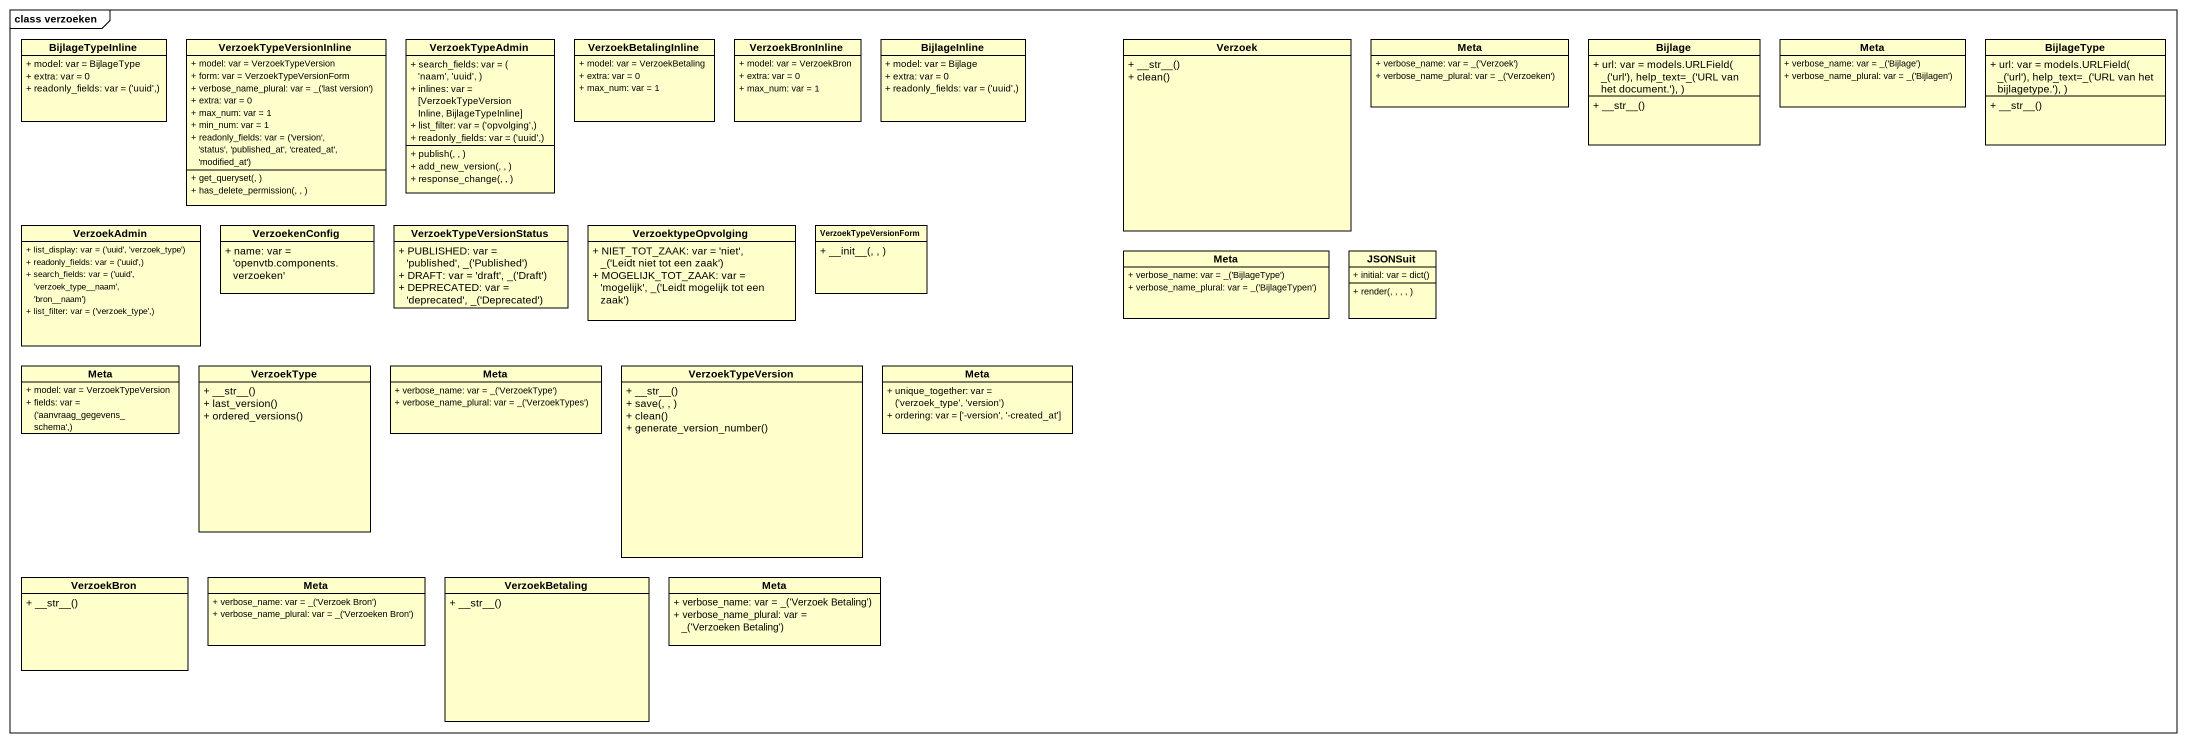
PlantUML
@startuml
mainframe class verzoeken
hide circle
hide empty members
skinparam classAttributeIconSize 0
class BijlageTypeInline {
  + model: var = BijlageType
  + extra: var = 0
  {field} + readonly_fields: var = ('uuid',)
}
class VerzoekTypeVersionInline {
  + model: var = VerzoekTypeVersion
  + form: var = VerzoekTypeVersionForm
  {field} + verbose_name_plural: var = _('last version')
  + extra: var = 0
  + max_num: var = 1
  + min_num: var = 1
  {field} + readonly_fields: var = ('version', 'status', 'published_at', 'created_at', 'modified_at')
  + get_queryset(, )
  + has_delete_permission(, , )
}
class VerzoekTypeAdmin {
  {field} + search_fields: var = ( 'naam', 'uuid', )
  + inlines: var = [VerzoekTypeVersionInline, BijlageTypeInline]
  {field} + list_filter: var = ('opvolging',)
  {field} + readonly_fields: var = ('uuid',)
  + publish(, , )
  + add_new_version(, , )
  + response_change(, , )
}
class VerzoekBetalingInline {
  + model: var = VerzoekBetaling
  + extra: var = 0
  + max_num: var = 1
}
class VerzoekBronInline {
  + model: var = VerzoekBron
  + extra: var = 0
  + max_num: var = 1
}
class BijlageInline {
  + model: var = Bijlage
  + extra: var = 0
  {field} + readonly_fields: var = ('uuid',)
}
class Verzoek {
  + ~__str~__()
  + clean()
}
class Meta {
  {field} + verbose_name: var = _('Verzoek')
  {field} + verbose_name_plural: var = _('Verzoeken')
}
class Bijlage {
  {field} + url: var = models.URLField( _('url'), help_text=_('URL van het document.'), )
  + ~__str~__()
}
class "Meta" as Meta_2 {
  {field} + verbose_name: var = _('Bijlage')
  {field} + verbose_name_plural: var = _('Bijlagen')
}
class BijlageType {
  {field} + url: var = models.URLField( _('url'), help_text=_('URL van het bijlagetype.'), )
  + ~__str~__()
}
class VerzoekAdmin {
  {field} + list_display: var = ('uuid', 'verzoek_type')
  {field} + readonly_fields: var = ('uuid',)
  {field} + search_fields: var = ('uuid', 'verzoek_type~__naam', 'bron~__naam')
  {field} + list_filter: var = ('verzoek_type',)
}
class VerzoekenConfig {
  + name: var = 'openvtb.components.verzoeken'
}
class VerzoekTypeVersionStatus {
  {field} + PUBLISHED: var = 'published', _('Published')
  {field} + DRAFT: var = 'draft', _('Draft')
  {field} + DEPRECATED: var = 'deprecated', _('Deprecated')
}
class VerzoektypeOpvolging {
  {field} + NIET_TOT_ZAAK: var = 'niet', _('Leidt niet tot een zaak')
  {field} + MOGELIJK_TOT_ZAAK: var = 'mogelijk', _('Leidt mogelijk tot een zaak')
}
class VerzoekTypeVersionForm {
  + ~__init~__(, , )
}
class "Meta" as Meta_3 {
  {field} + verbose_name: var = _('BijlageType')
  {field} + verbose_name_plural: var = _('BijlageTypen')
}
class JSONSuit {
  {field} + initial: var = dict()
  + render(, , , , )
}
class "Meta" as Meta_4 {
  + model: var = VerzoekTypeVersion
  {field} + fields: var = ('aanvraag_gegevens_schema',)
}
class VerzoekType {
  + ~__str~__()
  + last_version()
  + ordered_versions()
}
class "Meta" as Meta_5 {
  {field} + verbose_name: var = _('VerzoekType')
  {field} + verbose_name_plural: var = _('VerzoekTypes')
}
class VerzoekTypeVersion {
  + ~__str~__()
  + save(, , )
  + clean()
  + generate_version_number()
}
class "Meta" as Meta_6 {
  {field} + unique_together: var = ('verzoek_type', 'version')
  + ordering: var = ['-version', '-created_at']
}
class VerzoekBron {
  + ~__str~__()
}
class "Meta" as Meta_7 {
  {field} + verbose_name: var = _('Verzoek Bron')
  {field} + verbose_name_plural: var = _('Verzoeken Bron')
}
class VerzoekBetaling {
  + ~__str~__()
}
class "Meta" as Meta_8 {
  {field} + verbose_name: var = _('Verzoek Betaling')
  {field} + verbose_name_plural: var = _('Verzoeken Betaling')
}
@enduml
